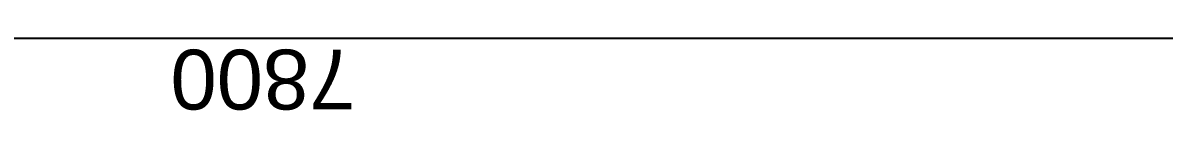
# Model space of a CAD drawing. Header units: millimetres. Extents: x 2519235 to 7246330, y 25937 to 201821.
# Drawn here: x 2634799 to 2637674, y 122280 to 122460 of the extents above; entities that cross this region are included whole.
import ezdxf

# ---------------------------------------------------------------- set-up
doc = ezdxf.new("R2010")
doc.units = ezdxf.units.MM
doc.layers.add('010 - ASPG_DIMS_NOM', color=7, linetype='Continuous')
doc.styles.add('FAMELINE_FOR_CKST', font='arial.ttf')
doc.dimstyles.new('FAMELINE-CKST_C-C', dxfattribs={"dimtxt": 0.3, "dimasz": 0.15, "dimexe": 0.1, "dimexo": 0.1, "dimgap": 0.05, "dimtad": 1, "dimzin": 0, "dimdsep": 46, "dimtxsty": 'FAMELINE_FOR_CKST', "dimblk": 'ORIGIN', "dimblk1": 'ORIGIN', "dimblk2": 'ORIGIN', "dimsah": 1, "dimcen": 0.1, "dimdle": 0.1, "dimclrd": 7, "dimclre": 7, "dimclrt": 7, "dimadec": 0, "dimazin": 0, "dimtfac": 1, "dimtix": 1, "dimtmove": 2, "dimatfit": 3, "dimfxl": 1, "dimtolj": 1, "dimtzin": 0, "dimlwd": -1, "dimlwe": -1, "dimarcsym": 0})

# ---------------------------------------------------------------- blocks, each defined once
blk = doc.blocks.new('_Origin')
at = {"color": 7, "linetype": 'ByBlock', "lineweight": -2}
blk.add_line((0, 0), (-1, 0), dxfattribs=at)
blk.add_circle((0, 0), 0.5, dxfattribs=at)
blk = doc.blocks.new('*D1934')
at = {"layer": '010 - ASPG_DIMS_NOM', "color": 7, "transparency": 16777216}
for p, q in [((5400, 1050), (5400, 2175)), ((13200, 1050), (13200, 2175)), ((5475, 2125), (13125, 2125))]:
    blk.add_line(p, q, dxfattribs=at)
at = {"layer": 'Defpoints', "color": 7, "transparency": 16777216}
for p in [(13200, 2125), (5400, 1000), (13200, 1000)]:
    blk.add_point(p, dxfattribs=at)
at = {"layer": '010 - ASPG_DIMS_NOM', "color": 7, "transparency": 16777216, "xscale": 75, "yscale": 75, "zscale": 75, "rotation": 180}
blk.add_blockref('_Origin', (5400, 2125), dxfattribs=at)
at = {"layer": '010 - ASPG_DIMS_NOM', "color": 7, "transparency": 16777216, "xscale": 75, "yscale": 75, "zscale": 75}
blk.add_blockref('_Origin', (13200, 2125), dxfattribs=at)
at = {"layer": '010 - ASPG_DIMS_NOM', "color": 7, "transparency": 16777216, "insert": (9300, 2226.6), "char_height": 150, "attachment_point": 5, "style": 'FAMELINE_FOR_CKST'}
blk.add_mtext('\\A1;7800', dxfattribs=at)
blk = doc.blocks.new('W-1-PP17-ENT1_REV02_20260415-161303_PP17_ENT1_MAIN_DIMS_PL')
at = {"layer": '010 - ASPG_DIMS_NOM', "color": 7}
dim = blk.add_linear_dim(base=(13200, 2125), p1=(5400, 1000), p2=(13200, 1000), angle=180, dimstyle='FAMELINE-CKST_C-C', override={"dimscale": 500, "dimdec": 0, "dimlfac": 1, "dimclrd": 7, "dimclre": 7, "dimclrt": 7}, dxfattribs=at)
dim.commit()
dim.dimension.update_dxf_attribs({"geometry": '*D1934', "text_midpoint": (9300, 2226.6)})
blk = doc.blocks.new('A$C6d15e31b')
at = {"color": 7}
blk.add_blockref('W-1-PP17-ENT1_REV02_20260415-161303_PP17_ENT1_MAIN_DIMS_PL', (0, 0), dxfattribs=at)

msp = doc.modelspace()

# ---------------------------------------------------------------- block references
at = {"color": 7, "rotation": 180}
msp.add_blockref('A$C6d15e31b', (2644703.703, 124585.018), dxfattribs=at)

doc.saveas('drawing.dxf')
